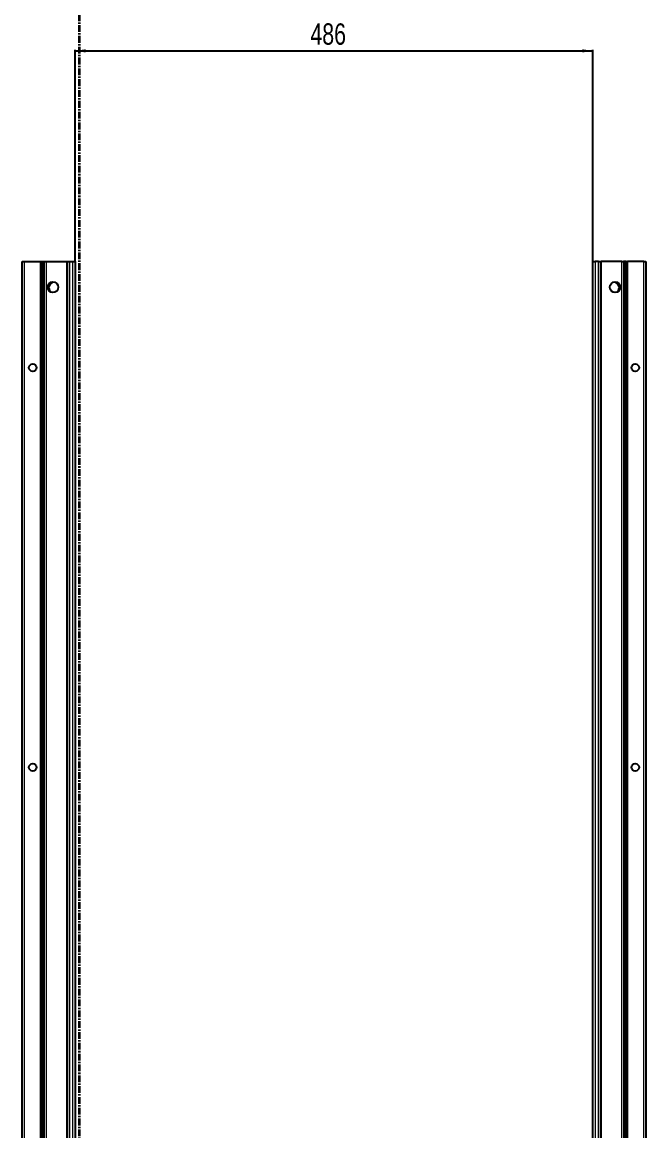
# Model space of a CAD drawing. Header units: millimetres. Extents: x -199 to 2932, y -1847 to 1507.
# Drawn here: x 1263 to 1849, y -168 to 872 of the extents above; entities that cross this region are included whole.
import ezdxf

# ---------------------------------------------------------------- set-up
doc = ezdxf.new("R2010")
doc.units = ezdxf.units.MM
doc.linetypes.add('CENTER', pattern=[10.16, 6.35, -1.27, 1.27, -1.27])
doc.layers.add('FORMAT', color=7, linetype='Continuous')
doc.styles.add('SLDTEXTSTYLE0', font='TXT', dxfattribs={"width": 0.75})
doc.dimstyles.new('SLDDIMSTYLE0', dxfattribs={"dimtxt": 20, "dimasz": 10, "dimexe": 0, "dimexo": 0.0625, "dimgap": 5, "dimtad": 2, "dimdec": 1, "dimrnd": 1e-09, "dimzin": 12, "dimdsep": 46, "dimtxsty": 'SLDTEXTSTYLE0', "dimsah": 1, "dimcen": 0.09, "dimadec": 0, "dimazin": 3, "dimtfac": 1, "dimtofl": 0, "dimtmove": 0, "dimatfit": 3, "dimfxl": 0, "dimfrac": 2, "dimtolj": 1, "dimtzin": 12, "dimarcsym": 0})

# ---------------------------------------------------------------- blocks, each defined once
blk = doc.blocks.new('_D_4')
at = {"layer": 'FORMAT'}
for p, q in [((1313, 647.2), (1313, 846)), ((1313, 845), (1799, 845)), ((1799, 647.2), (1799, 846))]:
    blk.add_line(p, q, dxfattribs=at)
for points in [[(1313, 845), (1323, 843.5), (1323, 846.5)], [(1799, 845), (1789, 846.5), (1789, 843.5)]]:
    blk.add_solid(points, dxfattribs=at)
at = {"layer": 'FORMAT', "insert": (1533.8, 870.8), "char_height": 20, "attachment_point": 1, "style": 'SLDTEXTSTYLE0'}
blk.add_mtext('486', dxfattribs=at)

msp = doc.modelspace()

# ---------------------------------------------------------------- linework, layer by layer
at = {"color": 7, "linetype": 'CENTER', "lineweight": 35}
msp.add_line((1316.72, 1499.09), (1316.72, -1103.67), dxfattribs=at)
at = {"color": 7, "linetype": 'Continuous', "lineweight": 25}
for p, q in [((1263.29, -851.79), (1263.29, 647.21)), ((1263.29, 647.21), (1265.29, 647.21)), ((1265.29, 647.21), (1280.64, 647.21)), ((1280.64, 647.21), (1281.29, 647.21)), ((1281.29, 623.46), (1281.29, 647.21)), ((1281.29, 647.21), (1281.87, 647.21)), ((1281.87, 647.21), (1283.08, 647.21)), ((1283.08, 647.21), (1283.08, -851.79)), ((1283.08, 647.21), (1283.11, 647.21)), ((1283.11, 647.21), (1283.11, -851.79)), ((1283.11, 647.21), (1284.32, 647.21)), ((1284.32, 647.21), (1285.73, 647.21)), ((1285.73, 647.21), (1305.14, 647.21)), ((1305.14, 647.21), (1305.79, 647.21)), ((1305.79, -851.79), (1305.79, 647.21)), ((1305.79, 647.21), (1307.79, 647.21)), ((1307.79, 647.21), (1310.99, 647.21)), ((1310.99, 647.21), (1312.99, 647.21)), ((1312.99, 647.21), (1312.99, -851.79)), ((1798.99, -851.79), (1798.99, 647.21)), ((1798.99, 647.21), (1800.99, 647.21)), ((1804.19, 647.21), (1800.99, 647.21)), ((1804.19, 647.21), (1806.19, 647.21)), ((1806.19, 647.21), (1806.19, -851.79)), ((1806.19, 647.21), (1806.84, 647.21)), ((1826.24, 647.21), (1806.84, 647.21)), ((1826.24, 647.21), (1827.65, 647.21)), ((1828.86, 647.21), (1827.65, 647.21)), ((1828.86, -851.79), (1828.86, 647.21)), ((1828.89, 647.21), (1828.86, 647.21)), ((1828.89, -851.79), (1828.89, 647.21)), ((1830.1, 647.21), (1828.89, 647.21)), ((1830.1, 647.21), (1830.69, 647.21)), ((1830.69, 647.21), (1830.69, 623.46)), ((1830.69, 647.21), (1831.34, 647.21)), ((1846.69, 647.21), (1831.34, 647.21)), ((1846.69, 647.21), (1848.69, 647.21)), ((1848.69, 647.21), (1848.69, -851.79)), ((1291.34, 627.73), (1291.34, 628.14)), ((1820.64, 628.14), (1820.64, 627.73)), ((1281.35, 623.35), (1281.29, 623.46)), ((1281.29, 623.46), (1281.29, 621.96)), ((1281.29, 621.96), (1281.35, 622.06)), ((1281.29, 573.46), (1281.29, 621.96)), ((1281.35, 622.06), (1281.35, 623.35)), ((1830.69, 623.46), (1830.62, 623.35)), ((1830.62, 623.35), (1830.62, 622.06)), ((1830.62, 622.06), (1830.69, 621.96)), ((1830.69, 621.96), (1830.69, 623.46)), ((1830.69, 621.96), (1830.69, 573.46)), ((1281.35, 573.35), (1281.29, 573.46)), ((1281.29, 573.46), (1281.29, 571.96)), ((1281.35, 572.06), (1281.35, 573.35)), ((1830.69, 573.46), (1830.62, 573.35)), ((1830.62, 573.35), (1830.62, 572.06)), ((1830.69, 571.96), (1830.69, 573.46)), ((1281.29, 571.96), (1281.35, 572.06)), ((1281.29, 523.46), (1281.29, 571.96)), ((1830.62, 572.06), (1830.69, 571.96)), ((1830.69, 571.96), (1830.69, 523.46)), ((1281.35, 523.35), (1281.29, 523.46)), ((1281.29, 523.46), (1281.29, 521.96)), ((1281.29, 521.96), (1281.35, 522.06)), ((1281.29, 473.46), (1281.29, 521.96)), ((1281.35, 522.06), (1281.35, 523.35)), ((1830.69, 523.46), (1830.62, 523.35)), ((1830.62, 523.35), (1830.62, 522.06)), ((1830.62, 522.06), (1830.69, 521.96)), ((1830.69, 521.96), (1830.69, 523.46)), ((1830.69, 521.96), (1830.69, 473.46)), ((1281.35, 473.35), (1281.29, 473.46)), ((1281.29, 473.46), (1281.29, 471.96)), ((1281.29, 471.96), (1281.35, 472.06)), ((1281.29, 423.46), (1281.29, 471.96)), ((1281.35, 472.06), (1281.35, 473.35)), ((1830.69, 473.46), (1830.62, 473.35)), ((1830.62, 473.35), (1830.62, 472.06)), ((1830.62, 472.06), (1830.69, 471.96)), ((1830.69, 471.96), (1830.69, 473.46)), ((1830.69, 471.96), (1830.69, 423.46)), ((1281.35, 423.35), (1281.29, 423.46)), ((1281.29, 423.46), (1281.29, 421.96)), ((1281.29, 421.96), (1281.35, 422.06)), ((1281.29, 373.46), (1281.29, 421.96)), ((1281.35, 422.06), (1281.35, 423.35)), ((1830.69, 423.46), (1830.62, 423.35)), ((1830.62, 423.35), (1830.62, 422.06)), ((1830.62, 422.06), (1830.69, 421.96)), ((1830.69, 421.96), (1830.69, 423.46)), ((1830.69, 421.96), (1830.69, 373.46)), ((1281.35, 373.35), (1281.29, 373.46)), ((1281.29, 373.46), (1281.29, 371.96)), ((1281.29, 371.96), (1281.35, 372.06)), ((1281.29, 323.46), (1281.29, 371.96)), ((1281.35, 372.06), (1281.35, 373.35)), ((1830.69, 373.46), (1830.62, 373.35)), ((1830.62, 373.35), (1830.62, 372.06)), ((1830.62, 372.06), (1830.69, 371.96)), ((1830.69, 371.96), (1830.69, 373.46)), ((1830.69, 371.96), (1830.69, 323.46)), ((1281.35, 323.35), (1281.29, 323.46)), ((1281.29, 323.46), (1281.29, 321.96)), ((1281.35, 322.06), (1281.35, 323.35)), ((1830.69, 323.46), (1830.62, 323.35)), ((1830.62, 323.35), (1830.62, 322.06)), ((1830.69, 321.96), (1830.69, 323.46)), ((1281.29, 321.96), (1281.35, 322.06)), ((1281.29, 273.46), (1281.29, 321.96)), ((1830.62, 322.06), (1830.69, 321.96)), ((1830.69, 321.96), (1830.69, 273.46)), ((1281.35, 273.35), (1281.29, 273.46)), ((1281.29, 273.46), (1281.29, 271.96)), ((1281.29, 271.96), (1281.35, 272.06)), ((1281.29, 223.46), (1281.29, 271.96)), ((1281.35, 272.06), (1281.35, 273.35)), ((1830.69, 273.46), (1830.62, 273.35)), ((1830.62, 273.35), (1830.62, 272.06)), ((1830.62, 272.06), (1830.69, 271.96)), ((1830.69, 271.96), (1830.69, 273.46)), ((1830.69, 271.96), (1830.69, 223.46)), ((1281.35, 223.35), (1281.29, 223.46)), ((1281.29, 223.46), (1281.29, 221.96)), ((1281.29, 221.96), (1281.35, 222.06)), ((1281.29, 173.46), (1281.29, 221.96)), ((1281.35, 222.06), (1281.35, 223.35)), ((1830.69, 223.46), (1830.62, 223.35)), ((1830.62, 223.35), (1830.62, 222.06)), ((1830.62, 222.06), (1830.69, 221.96)), ((1830.69, 221.96), (1830.69, 223.46)), ((1830.69, 221.96), (1830.69, 173.46)), ((1281.35, 173.35), (1281.29, 173.46)), ((1281.29, 173.46), (1281.29, 171.96)), ((1281.29, 171.96), (1281.35, 172.06)), ((1281.29, 123.46), (1281.29, 171.96)), ((1281.35, 172.06), (1281.35, 173.35)), ((1830.69, 173.46), (1830.62, 173.35)), ((1830.62, 173.35), (1830.62, 172.06)), ((1830.62, 172.06), (1830.69, 171.96)), ((1830.69, 171.96), (1830.69, 173.46)), ((1830.69, 171.96), (1830.69, 123.46)), ((1281.35, 123.35), (1281.29, 123.46)), ((1281.29, 123.46), (1281.29, 121.96)), ((1281.29, 121.96), (1281.35, 122.06)), ((1281.29, 73.46), (1281.29, 121.96)), ((1281.35, 122.06), (1281.35, 123.35)), ((1830.69, 123.46), (1830.62, 123.35)), ((1830.62, 123.35), (1830.62, 122.06)), ((1830.62, 122.06), (1830.69, 121.96)), ((1830.69, 121.96), (1830.69, 123.46)), ((1830.69, 121.96), (1830.69, 73.46)), ((1281.35, 73.35), (1281.29, 73.46)), ((1281.29, 73.46), (1281.29, 71.96)), ((1281.35, 72.06), (1281.35, 73.35)), ((1830.69, 73.46), (1830.62, 73.35)), ((1830.62, 73.35), (1830.62, 72.06)), ((1830.69, 71.96), (1830.69, 73.46)), ((1281.29, 71.96), (1281.35, 72.06)), ((1281.29, 23.46), (1281.29, 71.96)), ((1830.62, 72.06), (1830.69, 71.96)), ((1830.69, 71.96), (1830.69, 23.46)), ((1281.35, 23.35), (1281.29, 23.46)), ((1281.29, 23.46), (1281.29, 21.96)), ((1281.29, 21.96), (1281.35, 22.06)), ((1281.29, -26.54), (1281.29, 21.96)), ((1281.35, 22.06), (1281.35, 23.35)), ((1830.69, 23.46), (1830.62, 23.35)), ((1830.62, 23.35), (1830.62, 22.06)), ((1830.62, 22.06), (1830.69, 21.96)), ((1830.69, 21.96), (1830.69, 23.46)), ((1830.69, 21.96), (1830.69, -26.54)), ((1281.35, -26.65), (1281.29, -26.54)), ((1281.29, -26.54), (1281.29, -28.04)), ((1281.29, -28.04), (1281.35, -27.94)), ((1281.29, -76.54), (1281.29, -28.04)), ((1281.35, -27.94), (1281.35, -26.65)), ((1830.69, -26.54), (1830.62, -26.65)), ((1830.62, -26.65), (1830.62, -27.94)), ((1830.62, -27.94), (1830.69, -28.04)), ((1830.69, -28.04), (1830.69, -26.54)), ((1830.69, -28.04), (1830.69, -76.54)), ((1281.35, -76.65), (1281.29, -76.54)), ((1281.29, -76.54), (1281.29, -78.04)), ((1281.29, -78.04), (1281.35, -77.94)), ((1281.29, -126.54), (1281.29, -78.04)), ((1281.35, -77.94), (1281.35, -76.65)), ((1830.69, -76.54), (1830.62, -76.65)), ((1830.62, -76.65), (1830.62, -77.94)), ((1830.62, -77.94), (1830.69, -78.04)), ((1830.69, -78.04), (1830.69, -76.54)), ((1830.69, -78.04), (1830.69, -126.54)), ((1281.35, -126.65), (1281.29, -126.54)), ((1281.29, -126.54), (1281.29, -128.04)), ((1281.29, -128.04), (1281.35, -127.94)), ((1281.29, -176.54), (1281.29, -128.04)), ((1281.35, -127.94), (1281.35, -126.65)), ((1830.69, -126.54), (1830.62, -126.65)), ((1830.62, -126.65), (1830.62, -127.94)), ((1830.62, -127.94), (1830.69, -128.04)), ((1830.69, -128.04), (1830.69, -126.54)), ((1830.69, -128.04), (1830.69, -176.54))]:
    msp.add_line(p, q, dxfattribs=at)
at = {"color": 8, "linetype": 'Continuous', "lineweight": 18}
for p, q in [((1265.29, 647.21), (1265.29, -851.79)), ((1280.64, -851.79), (1280.64, 647.21)), ((1281.87, 647.21), (1281.87, -851.79)), ((1284.32, -851.79), (1284.32, 647.21)), ((1285.73, 647.21), (1285.73, -851.79)), ((1305.14, -851.79), (1305.14, 647.21)), ((1307.79, 647.21), (1307.79, -851.79)), ((1310.99, -851.79), (1310.99, 647.21)), ((1800.99, 647.21), (1800.99, -851.79)), ((1804.19, -851.79), (1804.19, 647.21)), ((1806.84, 647.21), (1806.84, -851.79)), ((1826.24, -851.79), (1826.24, 647.21)), ((1827.65, 647.21), (1827.65, -851.79)), ((1830.1, -851.79), (1830.1, 647.21)), ((1831.34, 647.21), (1831.34, -851.79)), ((1846.69, -851.79), (1846.69, 647.21))]:
    msp.add_line(p, q, dxfattribs=at)
at = {"color": 7, "linetype": 'Continuous', "lineweight": 25}
for centre, radius in [((1292.14, 623.21), 5), ((1819.84, 623.21), 5), ((1273.19, 547.71), 3.5), ((1838.79, 547.71), 3.5), ((1273.19, 172.71), 3.5), ((1838.79, 172.71), 3.5)]:
    msp.add_circle(centre, radius, dxfattribs=at)
for centre, radius, start, end in [((1293.64, 622.71), 5.25, 119.14074, 233.81086), ((1290.84, 627.73), 0.5, 299.14074, 0), ((1821.14, 627.73), 0.5, 180, 240.85926), ((1818.34, 622.71), 5.25, 306.18913, 60.85926)]:
    msp.add_arc(centre, radius, start, end, dxfattribs=at)

# ---------------------------------------------------------------- dimensions: what is measured, and where the dimension line sits
at = {"layer": 'FORMAT'}
dim = msp.add_linear_dim(base=(1798.99, 845), p1=(1312.99, 647.21), p2=(1798.99, 647.21), angle=0, dimstyle='SLDDIMSTYLE0', dxfattribs=at)
dim.commit()
dim.dimension.update_dxf_attribs({"geometry": '_D_4', "text_midpoint": (1555.99, 845), "dimtype": 160})

doc.saveas('drawing.dxf')
